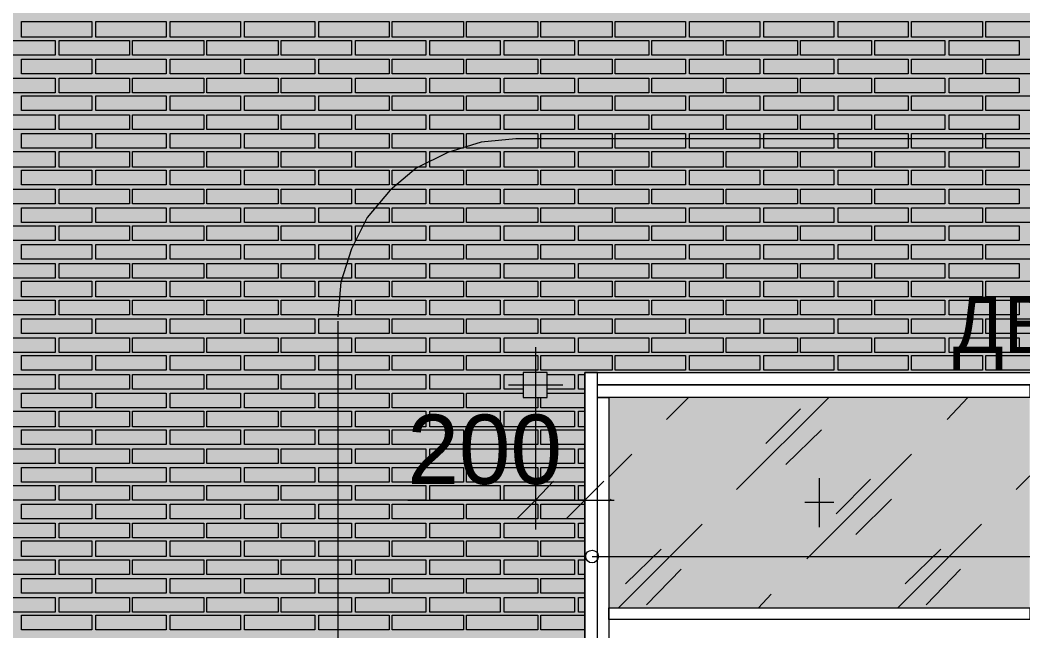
# Model space of a CAD drawing. Header units: millimetres. Extents: x -28928 to 100580, y -22867 to 36490.
# Drawn here: x 67942 to 71995, y -2509 to -40 of the extents above; entities that cross this region are included whole.
import ezdxf

# ---------------------------------------------------------------- set-up
doc = ezdxf.new("R2010")
doc.units = ezdxf.units.MM
doc.layers.add('PDF _Геометрия', color=7, linetype='Continuous', true_color=0x8f8e8d)
doc.layers.add('PDF _Сплошная заливка', color=7, linetype='Continuous', true_color=0xffffff)
doc.layers.add('PDF _Текст', color=7, linetype='Continuous')

msp = doc.modelspace()

# ---------------------------------------------------------------- hatches: boundary and pattern name
at = {"layer": 'PDF _Сплошная заливка', "true_color": 0xdcd6cf, "transparency": 33554559}
msp.add_hatch(color=254, dxfattribs=at).paths.add_polyline_path([(60798.4, -2005.5), (60798.4, -4713.2), (70224.5, -4713.2), (70224.5, -1464), (74070.3, -1464), (74070.3, -4713.2), (82294.9, -4713.2), (82294.9, 9028.4), (55763.7, 9028.4), (55763.7, -4713.2), (56851.1, -4713.2), (56851.1, -1464), (58251.4, -1464), (58251.4, -4713.2), (59499.5, -4713.2), (59499.5, -2005.5)])

# ---------------------------------------------------------------- linework, layer by layer
at = {"layer": 'PDF _Геометрия', "color": 7, "lineweight": 9}
for points in [[(45263, -4679.3), (45263, -4713.2), (29486.4, -4713.2), (45263, -4713.2), (45263, -1464), (47137.2, -1464), (47137.2, -4713.2), (55763.7, -4713.2), (56851.1, -4713.2), (56851.1, -1464), (58251.4, -1464), (58251.4, -4713.2), (59499.5, -4713.2), (59499.5, -2005.5), (60798.4, -2005.5), (60798.4, -4713.2), (70224.5, -4713.2), (70224.5, -1464), (74070.3, -1464), (74070.3, -4713.2), (82294.9, -4713.2), (82316.1, -4713.2), (82316.1, 9028.4)], [(75720.3, -1239.7), (75707.6, -1100.1), (75665.3, -964.7), (75597.6, -837.8), (75508.7, -727.8), (75398.7, -639), (75276.1, -575.5), (75140.7, -533.2), (75001.1, -520.5), (69945.3, -520.5), (69805.7, -533.2), (69670.3, -575.5), (69543.4, -639), (69437.6, -727.8), (69344.5, -837.8), (69281.1, -964.7), (69238.7, -1100.1), (69226.1, -1239.7)], [(69226.1, -1256.6), (69226.1, -4658.2)], [(70025.7, -1362.4), (70025.7, -1662.8), (70025.7, -1980.1), (70025.7, -2098.6)], [(70275.3, -4764), (70275.3, -2441.3), (70275.3, -1540.1), (70275.3, -1464), (70224.5, -1464), (70224.5, -1540.1), (70224.5, -2441.3), (70224.5, -4764), (70275.3, -4764), (70275.3, -2441.3), (70275.3, -1565.5), (70321.8, -1565.5), (70321.8, -2441.3), (70321.8, -4764)], [(69915.7, -1514.7), (70135.7, -1514.7)], [(70554.5, -1654.3), (70643.4, -1565.5)], [(70838, -1937.8), (71210.3, -1565.5)], [(71688.4, -1654.3), (71773, -1565.5)], [(70956.4, -1751.6), (71096.1, -1612)], [(71036.8, -1836.3), (71180.7, -1696.6)], [(70321.8, -1887), (70414.9, -1794)], [(71121.4, -2217), (71544.5, -1794)], [(70224.5, -1874.3), (70224.5, -1980.1), (70224.5, -2098.6)], [(71172.2, -1891.3), (71172.2, -2090.1)], [(71239.9, -2035.1), (71379.5, -1895.5)], [(71967.6, -1937.8), (72022.6, -1882.8)], [(69509.5, -1980.1), (69983.4, -1980.1), (70123, -1980.1)], [(69903, -1980.1), (70343, -1980.1)], [(70321.8, -1984.3), (70330.3, -1975.9)], [(71320.3, -2119.7), (71464.1, -1975.9)], [(71113, -1988.6), (71231.4, -1988.6)], [(70359.9, -2415.9), (70698.4, -2077.4)], [(71489.5, -2415.9), (71828, -2077.4)], [(70389.5, -2318.6), (70533.4, -2179)], [(71519.1, -2318.6), (71663, -2179)], [(70254.1, -2208.6), (74171.8, -2208.6)], [(70474.1, -2403.2), (70613.7, -2259.3)], [(71603.7, -2403.2), (71743.4, -2259.3)], [(70926.8, -2415.9), (70977.6, -2360.9)]]:
    msp.add_lwpolyline(points, dxfattribs=at)
at = {"layer": 'PDF _Геометрия', "lineweight": 9}
for points in [[(68231.8, -110.1), (68092.2, -110.1), (67948.4, -110.1), (67948.4, -46.6), (68092.2, -46.6), (68231.8, -46.6)], [(68532.2, -110.1), (68392.6, -110.1), (68248.7, -110.1), (68248.7, -46.6), (68392.6, -46.6), (68532.2, -46.6)], [(68832.6, -110.1), (68693, -110.1), (68549.1, -110.1), (68549.1, -46.6), (68693, -46.6), (68832.6, -46.6)], [(69133, -110.1), (68989.1, -110.1), (68849.5, -110.1), (68849.5, -46.6), (68989.1, -46.6), (69133, -46.6)], [(69433.4, -110.1), (69289.5, -110.1), (69149.9, -110.1), (69149.9, -46.6), (69289.5, -46.6), (69433.4, -46.6)], [(69733.7, -110.1), (69589.9, -110.1), (69446.1, -110.1), (69446.1, -46.6), (69589.9, -46.6), (69733.7, -46.6)], [(70034.1, -110.1), (69890.3, -110.1), (69746.4, -110.1), (69746.4, -46.6), (69890.3, -46.6), (70034.1, -46.6)], [(70334.5, -110.1), (70190.7, -110.1), (70046.8, -110.1), (70046.8, -46.6), (70190.7, -46.6), (70334.5, -46.6)], [(70630.7, -110.1), (70491.1, -110.1), (70347.2, -110.1), (70347.2, -46.6), (70491.1, -46.6), (70630.7, -46.6)], [(70931.1, -110.1), (70791.4, -110.1), (70647.6, -110.1), (70647.6, -46.6), (70791.4, -46.6), (70931.1, -46.6)], [(71231.4, -110.1), (71087.6, -110.1), (70948, -110.1), (70948, -46.6), (71087.6, -46.6), (71231.4, -46.6)], [(71531.8, -110.1), (71388, -110.1), (71248.4, -110.1), (71248.4, -46.6), (71388, -46.6), (71531.8, -46.6)], [(71832.2, -110.1), (71688.4, -110.1), (71544.5, -110.1), (71544.5, -46.6), (71688.4, -46.6), (71832.2, -46.6)], [(72132.6, -110.1), (71988.7, -110.1), (71844.9, -110.1), (71844.9, -46.6), (71988.7, -46.6), (72132.6, -46.6)], [(68083.7, -122.8), (68083.7, -182), (67800.3, -182), (67800.3, -122.8)], [(68384.1, -122.8), (68384.1, -182), (68100.7, -182), (68100.7, -122.8)], [(68684.5, -122.8), (68684.5, -182), (68396.8, -182), (68396.8, -122.8)], [(68984.9, -122.8), (68984.9, -182), (68697.2, -182), (68697.2, -122.8)], [(69281.1, -122.8), (69281.1, -182), (68997.6, -182), (68997.6, -122.8)], [(69581.4, -122.8), (69581.4, -182), (69298, -182), (69298, -122.8)], [(69881.8, -122.8), (69881.8, -182), (69598.4, -182), (69598.4, -122.8)], [(70182.2, -122.8), (70182.2, -182), (69898.7, -182), (69898.7, -122.8)], [(70482.6, -122.8), (70482.6, -182), (70199.1, -182), (70199.1, -122.8)], [(70783, -122.8), (70783, -182), (70495.3, -182), (70495.3, -122.8)], [(71083.4, -122.8), (71083.4, -182), (70795.7, -182), (70795.7, -122.8)], [(71383.7, -122.8), (71383.7, -182), (71096.1, -182), (71096.1, -122.8)], [(71679.9, -122.8), (71679.9, -182), (71396.4, -182), (71396.4, -122.8)], [(71980.3, -122.8), (71980.3, -182), (71696.8, -182), (71696.8, -122.8)], [(68231.8, -258.2), (68092.2, -258.2), (67948.4, -258.2), (67948.4, -199), (68092.2, -199), (68231.8, -199)], [(68532.2, -258.2), (68392.6, -258.2), (68248.7, -258.2), (68248.7, -199), (68392.6, -199), (68532.2, -199)], [(68832.6, -258.2), (68693, -258.2), (68549.1, -258.2), (68549.1, -199), (68693, -199), (68832.6, -199)], [(69133, -258.2), (68989.1, -258.2), (68849.5, -258.2), (68849.5, -199), (68989.1, -199), (69133, -199)], [(69433.4, -258.2), (69289.5, -258.2), (69149.9, -258.2), (69149.9, -199), (69289.5, -199), (69433.4, -199)], [(69733.7, -258.2), (69589.9, -258.2), (69446.1, -258.2), (69446.1, -199), (69589.9, -199), (69733.7, -199)], [(70034.1, -258.2), (69890.3, -258.2), (69746.4, -258.2), (69746.4, -199), (69890.3, -199), (70034.1, -199)], [(70334.5, -258.2), (70190.7, -258.2), (70046.8, -258.2), (70046.8, -199), (70190.7, -199), (70334.5, -199)], [(70630.7, -258.2), (70491.1, -258.2), (70347.2, -258.2), (70347.2, -199), (70491.1, -199), (70630.7, -199)], [(70931.1, -258.2), (70791.4, -258.2), (70647.6, -258.2), (70647.6, -199), (70791.4, -199), (70931.1, -199)], [(71231.4, -258.2), (71087.6, -258.2), (70948, -258.2), (70948, -199), (71087.6, -199), (71231.4, -199)], [(71531.8, -258.2), (71388, -258.2), (71248.4, -258.2), (71248.4, -199), (71388, -199), (71531.8, -199)], [(71832.2, -258.2), (71688.4, -258.2), (71544.5, -258.2), (71544.5, -199), (71688.4, -199), (71832.2, -199)], [(72132.6, -258.2), (71988.7, -258.2), (71844.9, -258.2), (71844.9, -199), (71988.7, -199), (72132.6, -199)], [(68083.7, -275.1), (68083.7, -334.3), (67800.3, -334.3), (67800.3, -275.1)], [(68384.1, -275.1), (68384.1, -334.3), (68100.7, -334.3), (68100.7, -275.1)], [(68684.5, -275.1), (68684.5, -334.3), (68396.8, -334.3), (68396.8, -275.1)], [(68984.9, -275.1), (68984.9, -334.3), (68697.2, -334.3), (68697.2, -275.1)], [(69281.1, -275.1), (69281.1, -334.3), (68997.6, -334.3), (68997.6, -275.1)], [(69581.4, -275.1), (69581.4, -334.3), (69298, -334.3), (69298, -275.1)], [(69881.8, -275.1), (69881.8, -334.3), (69598.4, -334.3), (69598.4, -275.1)], [(70182.2, -275.1), (70182.2, -334.3), (69898.7, -334.3), (69898.7, -275.1)], [(70482.6, -275.1), (70482.6, -334.3), (70199.1, -334.3), (70199.1, -275.1)], [(70783, -275.1), (70783, -334.3), (70495.3, -334.3), (70495.3, -275.1)], [(71083.4, -275.1), (71083.4, -334.3), (70795.7, -334.3), (70795.7, -275.1)], [(71383.7, -275.1), (71383.7, -334.3), (71096.1, -334.3), (71096.1, -275.1)], [(71679.9, -275.1), (71679.9, -334.3), (71396.4, -334.3), (71396.4, -275.1)], [(71980.3, -275.1), (71980.3, -334.3), (71696.8, -334.3), (71696.8, -275.1)], [(68231.8, -406.3), (68092.2, -406.3), (67948.4, -406.3), (67948.4, -347), (68092.2, -347), (68231.8, -347)], [(68532.2, -406.3), (68392.6, -406.3), (68248.7, -406.3), (68248.7, -347), (68392.6, -347), (68532.2, -347)], [(68832.6, -406.3), (68693, -406.3), (68549.1, -406.3), (68549.1, -347), (68693, -347), (68832.6, -347)], [(69133, -406.3), (68989.1, -406.3), (68849.5, -406.3), (68849.5, -347), (68989.1, -347), (69133, -347)], [(69433.4, -406.3), (69289.5, -406.3), (69149.9, -406.3), (69149.9, -347), (69289.5, -347), (69433.4, -347)], [(69733.7, -406.3), (69589.9, -406.3), (69446.1, -406.3), (69446.1, -347), (69589.9, -347), (69733.7, -347)], [(70034.1, -406.3), (69890.3, -406.3), (69746.4, -406.3), (69746.4, -347), (69890.3, -347), (70034.1, -347)], [(70334.5, -406.3), (70190.7, -406.3), (70046.8, -406.3), (70046.8, -347), (70190.7, -347), (70334.5, -347)], [(70630.7, -406.3), (70491.1, -406.3), (70347.2, -406.3), (70347.2, -347), (70491.1, -347), (70630.7, -347)], [(70931.1, -406.3), (70791.4, -406.3), (70647.6, -406.3), (70647.6, -347), (70791.4, -347), (70931.1, -347)], [(71231.4, -406.3), (71087.6, -406.3), (70948, -406.3), (70948, -347), (71087.6, -347), (71231.4, -347)], [(71531.8, -406.3), (71388, -406.3), (71248.4, -406.3), (71248.4, -347), (71388, -347), (71531.8, -347)], [(71832.2, -406.3), (71688.4, -406.3), (71544.5, -406.3), (71544.5, -347), (71688.4, -347), (71832.2, -347)], [(72132.6, -406.3), (71988.7, -406.3), (71844.9, -406.3), (71844.9, -347), (71988.7, -347), (72132.6, -347)], [(68083.7, -423.2), (68083.7, -482.4), (67800.3, -482.4), (67800.3, -423.2)], [(68384.1, -423.2), (68384.1, -482.4), (68100.7, -482.4), (68100.7, -423.2)], [(68684.5, -423.2), (68684.5, -482.4), (68396.8, -482.4), (68396.8, -423.2)], [(68984.9, -423.2), (68984.9, -482.4), (68697.2, -482.4), (68697.2, -423.2)], [(69281.1, -423.2), (69281.1, -482.4), (68997.6, -482.4), (68997.6, -423.2)], [(69581.4, -423.2), (69581.4, -482.4), (69298, -482.4), (69298, -423.2)], [(69881.8, -423.2), (69881.8, -482.4), (69598.4, -482.4), (69598.4, -423.2)], [(70182.2, -423.2), (70182.2, -482.4), (69898.7, -482.4), (69898.7, -423.2)], [(70482.6, -423.2), (70482.6, -482.4), (70199.1, -482.4), (70199.1, -423.2)], [(70783, -423.2), (70783, -482.4), (70495.3, -482.4), (70495.3, -423.2)], [(71083.4, -423.2), (71083.4, -482.4), (70795.7, -482.4), (70795.7, -423.2)], [(71383.7, -423.2), (71383.7, -482.4), (71096.1, -482.4), (71096.1, -423.2)], [(71679.9, -423.2), (71679.9, -482.4), (71396.4, -482.4), (71396.4, -423.2)], [(71980.3, -423.2), (71980.3, -482.4), (71696.8, -482.4), (71696.8, -423.2)], [(68231.8, -558.6), (68092.2, -558.6), (67948.4, -558.6), (67948.4, -499.3), (68092.2, -499.3), (68231.8, -499.3)], [(68532.2, -558.6), (68392.6, -558.6), (68248.7, -558.6), (68248.7, -499.3), (68392.6, -499.3), (68532.2, -499.3)], [(68832.6, -558.6), (68693, -558.6), (68549.1, -558.6), (68549.1, -499.3), (68693, -499.3), (68832.6, -499.3)], [(69133, -558.6), (68989.1, -558.6), (68849.5, -558.6), (68849.5, -499.3), (68989.1, -499.3), (69133, -499.3)], [(69433.4, -558.6), (69289.5, -558.6), (69149.9, -558.6), (69149.9, -499.3), (69289.5, -499.3), (69433.4, -499.3)], [(69733.7, -558.6), (69589.9, -558.6), (69446.1, -558.6), (69446.1, -499.3), (69589.9, -499.3), (69733.7, -499.3)], [(70034.1, -558.6), (69890.3, -558.6), (69746.4, -558.6), (69746.4, -499.3), (69890.3, -499.3), (70034.1, -499.3)], [(70334.5, -558.6), (70190.7, -558.6), (70046.8, -558.6), (70046.8, -499.3), (70190.7, -499.3), (70334.5, -499.3)], [(70630.7, -558.6), (70491.1, -558.6), (70347.2, -558.6), (70347.2, -499.3), (70491.1, -499.3), (70630.7, -499.3)], [(70931.1, -558.6), (70791.4, -558.6), (70647.6, -558.6), (70647.6, -499.3), (70791.4, -499.3), (70931.1, -499.3)], [(71231.4, -558.6), (71087.6, -558.6), (70948, -558.6), (70948, -499.3), (71087.6, -499.3), (71231.4, -499.3)], [(71531.8, -558.6), (71388, -558.6), (71248.4, -558.6), (71248.4, -499.3), (71388, -499.3), (71531.8, -499.3)], [(71832.2, -558.6), (71688.4, -558.6), (71544.5, -558.6), (71544.5, -499.3), (71688.4, -499.3), (71832.2, -499.3)], [(72132.6, -558.6), (71988.7, -558.6), (71844.9, -558.6), (71844.9, -499.3), (71988.7, -499.3), (72132.6, -499.3)], [(68083.7, -571.3), (68083.7, -634.7), (67800.3, -634.7), (67800.3, -571.3)], [(68384.1, -571.3), (68384.1, -634.7), (68100.7, -634.7), (68100.7, -571.3)], [(68684.5, -571.3), (68684.5, -634.7), (68396.8, -634.7), (68396.8, -571.3)], [(68984.9, -571.3), (68984.9, -634.7), (68697.2, -634.7), (68697.2, -571.3)], [(69281.1, -571.3), (69281.1, -634.7), (68997.6, -634.7), (68997.6, -571.3)], [(69581.4, -571.3), (69581.4, -634.7), (69298, -634.7), (69298, -571.3)], [(69881.8, -571.3), (69881.8, -634.7), (69598.4, -634.7), (69598.4, -571.3)], [(70182.2, -571.3), (70182.2, -634.7), (69898.7, -634.7), (69898.7, -571.3)], [(70482.6, -571.3), (70482.6, -634.7), (70199.1, -634.7), (70199.1, -571.3)], [(70783, -571.3), (70783, -634.7), (70495.3, -634.7), (70495.3, -571.3)], [(71083.4, -571.3), (71083.4, -634.7), (70795.7, -634.7), (70795.7, -571.3)], [(71383.7, -571.3), (71383.7, -634.7), (71096.1, -634.7), (71096.1, -571.3)], [(71679.9, -571.3), (71679.9, -634.7), (71396.4, -634.7), (71396.4, -571.3)], [(71980.3, -571.3), (71980.3, -634.7), (71696.8, -634.7), (71696.8, -571.3)], [(68231.8, -706.6), (68092.2, -706.6), (67948.4, -706.6), (67948.4, -647.4), (68092.2, -647.4), (68231.8, -647.4)], [(68532.2, -706.6), (68392.6, -706.6), (68248.7, -706.6), (68248.7, -647.4), (68392.6, -647.4), (68532.2, -647.4)], [(68832.6, -706.6), (68693, -706.6), (68549.1, -706.6), (68549.1, -647.4), (68693, -647.4), (68832.6, -647.4)], [(69133, -706.6), (68989.1, -706.6), (68849.5, -706.6), (68849.5, -647.4), (68989.1, -647.4), (69133, -647.4)], [(69433.4, -706.6), (69289.5, -706.6), (69149.9, -706.6), (69149.9, -647.4), (69289.5, -647.4), (69433.4, -647.4)], [(69733.7, -706.6), (69589.9, -706.6), (69446.1, -706.6), (69446.1, -647.4), (69589.9, -647.4), (69733.7, -647.4)], [(70034.1, -706.6), (69890.3, -706.6), (69746.4, -706.6), (69746.4, -647.4), (69890.3, -647.4), (70034.1, -647.4)], [(70334.5, -706.6), (70190.7, -706.6), (70046.8, -706.6), (70046.8, -647.4), (70190.7, -647.4), (70334.5, -647.4)], [(70630.7, -706.6), (70491.1, -706.6), (70347.2, -706.6), (70347.2, -647.4), (70491.1, -647.4), (70630.7, -647.4)], [(70931.1, -706.6), (70791.4, -706.6), (70647.6, -706.6), (70647.6, -647.4), (70791.4, -647.4), (70931.1, -647.4)], [(71231.4, -706.6), (71087.6, -706.6), (70948, -706.6), (70948, -647.4), (71087.6, -647.4), (71231.4, -647.4)], [(71531.8, -706.6), (71388, -706.6), (71248.4, -706.6), (71248.4, -647.4), (71388, -647.4), (71531.8, -647.4)], [(71832.2, -706.6), (71688.4, -706.6), (71544.5, -706.6), (71544.5, -647.4), (71688.4, -647.4), (71832.2, -647.4)], [(72132.6, -706.6), (71988.7, -706.6), (71844.9, -706.6), (71844.9, -647.4), (71988.7, -647.4), (72132.6, -647.4)], [(68083.7, -723.6), (68083.7, -782.8), (67800.3, -782.8), (67800.3, -723.6)], [(68384.1, -723.6), (68384.1, -782.8), (68100.7, -782.8), (68100.7, -723.6)], [(68684.5, -723.6), (68684.5, -782.8), (68396.8, -782.8), (68396.8, -723.6)], [(68984.9, -723.6), (68984.9, -782.8), (68697.2, -782.8), (68697.2, -723.6)], [(69281.1, -723.6), (69281.1, -782.8), (68997.6, -782.8), (68997.6, -723.6)], [(69581.4, -723.6), (69581.4, -782.8), (69298, -782.8), (69298, -723.6)], [(69881.8, -723.6), (69881.8, -782.8), (69598.4, -782.8), (69598.4, -723.6)], [(70182.2, -723.6), (70182.2, -782.8), (69898.7, -782.8), (69898.7, -723.6)], [(70482.6, -723.6), (70482.6, -782.8), (70199.1, -782.8), (70199.1, -723.6)], [(70783, -723.6), (70783, -782.8), (70495.3, -782.8), (70495.3, -723.6)], [(71083.4, -723.6), (71083.4, -782.8), (70795.7, -782.8), (70795.7, -723.6)], [(71383.7, -723.6), (71383.7, -782.8), (71096.1, -782.8), (71096.1, -723.6)], [(71679.9, -723.6), (71679.9, -782.8), (71396.4, -782.8), (71396.4, -723.6)], [(71980.3, -723.6), (71980.3, -782.8), (71696.8, -782.8), (71696.8, -723.6)], [(68231.8, -859), (68092.2, -859), (67948.4, -859), (67948.4, -799.7), (68092.2, -799.7), (68231.8, -799.7)], [(68532.2, -859), (68392.6, -859), (68248.7, -859), (68248.7, -799.7), (68392.6, -799.7), (68532.2, -799.7)], [(68832.6, -859), (68693, -859), (68549.1, -859), (68549.1, -799.7), (68693, -799.7), (68832.6, -799.7)], [(69133, -859), (68989.1, -859), (68849.5, -859), (68849.5, -799.7), (68989.1, -799.7), (69133, -799.7)], [(69433.4, -859), (69289.5, -859), (69149.9, -859), (69149.9, -799.7), (69289.5, -799.7), (69433.4, -799.7)], [(69733.7, -859), (69589.9, -859), (69446.1, -859), (69446.1, -799.7), (69589.9, -799.7), (69733.7, -799.7)], [(70034.1, -859), (69890.3, -859), (69746.4, -859), (69746.4, -799.7), (69890.3, -799.7), (70034.1, -799.7)], [(70334.5, -859), (70190.7, -859), (70046.8, -859), (70046.8, -799.7), (70190.7, -799.7), (70334.5, -799.7)], [(70630.7, -859), (70491.1, -859), (70347.2, -859), (70347.2, -799.7), (70491.1, -799.7), (70630.7, -799.7)], [(70931.1, -859), (70791.4, -859), (70647.6, -859), (70647.6, -799.7), (70791.4, -799.7), (70931.1, -799.7)], [(71231.4, -859), (71087.6, -859), (70948, -859), (70948, -799.7), (71087.6, -799.7), (71231.4, -799.7)], [(71531.8, -859), (71388, -859), (71248.4, -859), (71248.4, -799.7), (71388, -799.7), (71531.8, -799.7)], [(71832.2, -859), (71688.4, -859), (71544.5, -859), (71544.5, -799.7), (71688.4, -799.7), (71832.2, -799.7)], [(72132.6, -859), (71988.7, -859), (71844.9, -859), (71844.9, -799.7), (71988.7, -799.7), (72132.6, -799.7)], [(68083.7, -871.6), (68083.7, -930.9), (67800.3, -930.9), (67800.3, -871.6)], [(68384.1, -871.6), (68384.1, -930.9), (68100.7, -930.9), (68100.7, -871.6)], [(68684.5, -871.6), (68684.5, -930.9), (68396.8, -930.9), (68396.8, -871.6)], [(68984.9, -871.6), (68984.9, -930.9), (68697.2, -930.9), (68697.2, -871.6)], [(69281.1, -871.6), (69281.1, -930.9), (68997.6, -930.9), (68997.6, -871.6)], [(69581.4, -871.6), (69581.4, -930.9), (69298, -930.9), (69298, -871.6)], [(69881.8, -871.6), (69881.8, -930.9), (69598.4, -930.9), (69598.4, -871.6)], [(70182.2, -871.6), (70182.2, -930.9), (69898.7, -930.9), (69898.7, -871.6)], [(70482.6, -871.6), (70482.6, -930.9), (70199.1, -930.9), (70199.1, -871.6)], [(70783, -871.6), (70783, -930.9), (70495.3, -930.9), (70495.3, -871.6)], [(71083.4, -871.6), (71083.4, -930.9), (70795.7, -930.9), (70795.7, -871.6)], [(71383.7, -871.6), (71383.7, -930.9), (71096.1, -930.9), (71096.1, -871.6)], [(71679.9, -871.6), (71679.9, -930.9), (71396.4, -930.9), (71396.4, -871.6)], [(71980.3, -871.6), (71980.3, -930.9), (71696.8, -930.9), (71696.8, -871.6)], [(68231.8, -1007), (68092.2, -1007), (67948.4, -1007), (67948.4, -947.8), (68092.2, -947.8), (68231.8, -947.8)], [(68532.2, -1007), (68392.6, -1007), (68248.7, -1007), (68248.7, -947.8), (68392.6, -947.8), (68532.2, -947.8)], [(68832.6, -1007), (68693, -1007), (68549.1, -1007), (68549.1, -947.8), (68693, -947.8), (68832.6, -947.8)], [(69133, -1007), (68989.1, -1007), (68849.5, -1007), (68849.5, -947.8), (68989.1, -947.8), (69133, -947.8)], [(69433.4, -1007), (69289.5, -1007), (69149.9, -1007), (69149.9, -947.8), (69289.5, -947.8), (69433.4, -947.8)], [(69733.7, -1007), (69589.9, -1007), (69446.1, -1007), (69446.1, -947.8), (69589.9, -947.8), (69733.7, -947.8)], [(70034.1, -1007), (69890.3, -1007), (69746.4, -1007), (69746.4, -947.8), (69890.3, -947.8), (70034.1, -947.8)], [(70334.5, -1007), (70190.7, -1007), (70046.8, -1007), (70046.8, -947.8), (70190.7, -947.8), (70334.5, -947.8)], [(70630.7, -1007), (70491.1, -1007), (70347.2, -1007), (70347.2, -947.8), (70491.1, -947.8), (70630.7, -947.8)], [(70931.1, -1007), (70791.4, -1007), (70647.6, -1007), (70647.6, -947.8), (70791.4, -947.8), (70931.1, -947.8)], [(71231.4, -1007), (71087.6, -1007), (70948, -1007), (70948, -947.8), (71087.6, -947.8), (71231.4, -947.8)], [(71531.8, -1007), (71388, -1007), (71248.4, -1007), (71248.4, -947.8), (71388, -947.8), (71531.8, -947.8)], [(71832.2, -1007), (71688.4, -1007), (71544.5, -1007), (71544.5, -947.8), (71688.4, -947.8), (71832.2, -947.8)], [(72132.6, -1007), (71988.7, -1007), (71844.9, -1007), (71844.9, -947.8), (71988.7, -947.8), (72132.6, -947.8)], [(68083.7, -1024), (68083.7, -1083.2), (67800.3, -1083.2), (67800.3, -1024)], [(68384.1, -1024), (68384.1, -1083.2), (68100.7, -1083.2), (68100.7, -1024)], [(68684.5, -1024), (68684.5, -1083.2), (68396.8, -1083.2), (68396.8, -1024)], [(68984.9, -1024), (68984.9, -1083.2), (68697.2, -1083.2), (68697.2, -1024)], [(69281.1, -1024), (69281.1, -1083.2), (68997.6, -1083.2), (68997.6, -1024)], [(69581.4, -1024), (69581.4, -1083.2), (69298, -1083.2), (69298, -1024)], [(69881.8, -1024), (69881.8, -1083.2), (69598.4, -1083.2), (69598.4, -1024)], [(70182.2, -1024), (70182.2, -1083.2), (69898.7, -1083.2), (69898.7, -1024)], [(70482.6, -1024), (70482.6, -1083.2), (70199.1, -1083.2), (70199.1, -1024)], [(70783, -1024), (70783, -1083.2), (70495.3, -1083.2), (70495.3, -1024)], [(71083.4, -1024), (71083.4, -1083.2), (70795.7, -1083.2), (70795.7, -1024)], [(71383.7, -1024), (71383.7, -1083.2), (71096.1, -1083.2), (71096.1, -1024)], [(71679.9, -1024), (71679.9, -1083.2), (71396.4, -1083.2), (71396.4, -1024)], [(71980.3, -1024), (71980.3, -1083.2), (71696.8, -1083.2), (71696.8, -1024)], [(68231.8, -1159.3), (68092.2, -1159.3), (67948.4, -1159.3), (67948.4, -1095.9), (68092.2, -1095.9), (68231.8, -1095.9)], [(68532.2, -1159.3), (68392.6, -1159.3), (68248.7, -1159.3), (68248.7, -1095.9), (68392.6, -1095.9), (68532.2, -1095.9)], [(68832.6, -1159.3), (68693, -1159.3), (68549.1, -1159.3), (68549.1, -1095.9), (68693, -1095.9), (68832.6, -1095.9)], [(69133, -1159.3), (68989.1, -1159.3), (68849.5, -1159.3), (68849.5, -1095.9), (68989.1, -1095.9), (69133, -1095.9)], [(69433.4, -1159.3), (69289.5, -1159.3), (69149.9, -1159.3), (69149.9, -1095.9), (69289.5, -1095.9), (69433.4, -1095.9)], [(69733.7, -1159.3), (69589.9, -1159.3), (69446.1, -1159.3), (69446.1, -1095.9), (69589.9, -1095.9), (69733.7, -1095.9)], [(70034.1, -1159.3), (69890.3, -1159.3), (69746.4, -1159.3), (69746.4, -1095.9), (69890.3, -1095.9), (70034.1, -1095.9)], [(70334.5, -1159.3), (70190.7, -1159.3), (70046.8, -1159.3), (70046.8, -1095.9), (70190.7, -1095.9), (70334.5, -1095.9)], [(70630.7, -1159.3), (70491.1, -1159.3), (70347.2, -1159.3), (70347.2, -1095.9), (70491.1, -1095.9), (70630.7, -1095.9)], [(70931.1, -1159.3), (70791.4, -1159.3), (70647.6, -1159.3), (70647.6, -1095.9), (70791.4, -1095.9), (70931.1, -1095.9)], [(71231.4, -1159.3), (71087.6, -1159.3), (70948, -1159.3), (70948, -1095.9), (71087.6, -1095.9), (71231.4, -1095.9)], [(71531.8, -1159.3), (71388, -1159.3), (71248.4, -1159.3), (71248.4, -1095.9), (71388, -1095.9), (71531.8, -1095.9)], [(71832.2, -1159.3), (71688.4, -1159.3), (71544.5, -1159.3), (71544.5, -1095.9), (71688.4, -1095.9), (71832.2, -1095.9)], [(72132.6, -1159.3), (71988.7, -1159.3), (71844.9, -1159.3), (71844.9, -1095.9), (71988.7, -1095.9), (72132.6, -1095.9)], [(68083.7, -1172), (68083.7, -1231.3), (67800.3, -1231.3), (67800.3, -1172)], [(68384.1, -1172), (68384.1, -1231.3), (68100.7, -1231.3), (68100.7, -1172)], [(68684.5, -1172), (68684.5, -1231.3), (68396.8, -1231.3), (68396.8, -1172)], [(68984.9, -1172), (68984.9, -1231.3), (68697.2, -1231.3), (68697.2, -1172)], [(69281.1, -1172), (69281.1, -1231.3), (68997.6, -1231.3), (68997.6, -1172)], [(69581.4, -1172), (69581.4, -1231.3), (69298, -1231.3), (69298, -1172)], [(69881.8, -1172), (69881.8, -1231.3), (69598.4, -1231.3), (69598.4, -1172)], [(70182.2, -1172), (70182.2, -1231.3), (69898.7, -1231.3), (69898.7, -1172)], [(70482.6, -1172), (70482.6, -1231.3), (70199.1, -1231.3), (70199.1, -1172)], [(70783, -1172), (70783, -1231.3), (70495.3, -1231.3), (70495.3, -1172)], [(71083.4, -1172), (71083.4, -1231.3), (70795.7, -1231.3), (70795.7, -1172)], [(71383.7, -1172), (71383.7, -1231.3), (71096.1, -1231.3), (71096.1, -1172)], [(71679.9, -1172), (71679.9, -1231.3), (71396.4, -1231.3), (71396.4, -1172)], [(71980.3, -1172), (71980.3, -1231.3), (71696.8, -1231.3), (71696.8, -1172)], [(68231.8, -1307.4), (68092.2, -1307.4), (67948.4, -1307.4), (67948.4, -1248.2), (68092.2, -1248.2), (68231.8, -1248.2)], [(68532.2, -1307.4), (68392.6, -1307.4), (68248.7, -1307.4), (68248.7, -1248.2), (68392.6, -1248.2), (68532.2, -1248.2)], [(68832.6, -1307.4), (68693, -1307.4), (68549.1, -1307.4), (68549.1, -1248.2), (68693, -1248.2), (68832.6, -1248.2)], [(69133, -1307.4), (68989.1, -1307.4), (68849.5, -1307.4), (68849.5, -1248.2), (68989.1, -1248.2), (69133, -1248.2)], [(69433.4, -1307.4), (69289.5, -1307.4), (69149.9, -1307.4), (69149.9, -1248.2), (69289.5, -1248.2), (69433.4, -1248.2)], [(69733.7, -1307.4), (69589.9, -1307.4), (69446.1, -1307.4), (69446.1, -1248.2), (69589.9, -1248.2), (69733.7, -1248.2)], [(70034.1, -1307.4), (69890.3, -1307.4), (69746.4, -1307.4), (69746.4, -1248.2), (69890.3, -1248.2), (70034.1, -1248.2)], [(70334.5, -1307.4), (70190.7, -1307.4), (70046.8, -1307.4), (70046.8, -1248.2), (70190.7, -1248.2), (70334.5, -1248.2)], [(70630.7, -1307.4), (70491.1, -1307.4), (70347.2, -1307.4), (70347.2, -1248.2), (70491.1, -1248.2), (70630.7, -1248.2)], [(70931.1, -1307.4), (70791.4, -1307.4), (70647.6, -1307.4), (70647.6, -1248.2), (70791.4, -1248.2), (70931.1, -1248.2)], [(71231.4, -1307.4), (71087.6, -1307.4), (70948, -1307.4), (70948, -1248.2), (71087.6, -1248.2), (71231.4, -1248.2)], [(71531.8, -1307.4), (71388, -1307.4), (71248.4, -1307.4), (71248.4, -1248.2), (71388, -1248.2), (71531.8, -1248.2)], [(71832.2, -1307.4), (71688.4, -1307.4), (71544.5, -1307.4), (71544.5, -1248.2), (71688.4, -1248.2), (71832.2, -1248.2)], [(72132.6, -1307.4), (71988.7, -1307.4), (71844.9, -1307.4), (71844.9, -1248.2), (71988.7, -1248.2), (72132.6, -1248.2)], [(68083.7, -1324.3), (68083.7, -1383.6), (67800.3, -1383.6), (67800.3, -1324.3)], [(68384.1, -1324.3), (68384.1, -1383.6), (68100.7, -1383.6), (68100.7, -1324.3)], [(68684.5, -1324.3), (68684.5, -1383.6), (68396.8, -1383.6), (68396.8, -1324.3)], [(68984.9, -1324.3), (68984.9, -1383.6), (68697.2, -1383.6), (68697.2, -1324.3)], [(69281.1, -1324.3), (69281.1, -1383.6), (68997.6, -1383.6), (68997.6, -1324.3)], [(69581.4, -1324.3), (69581.4, -1383.6), (69298, -1383.6), (69298, -1324.3)], [(69881.8, -1324.3), (69881.8, -1383.6), (69598.4, -1383.6), (69598.4, -1324.3)], [(70182.2, -1324.3), (70182.2, -1383.6), (69898.7, -1383.6), (69898.7, -1324.3)], [(70482.6, -1324.3), (70482.6, -1383.6), (70199.1, -1383.6), (70199.1, -1324.3)], [(70783, -1324.3), (70783, -1383.6), (70495.3, -1383.6), (70495.3, -1324.3)], [(71083.4, -1324.3), (71083.4, -1383.6), (70795.7, -1383.6), (70795.7, -1324.3)], [(71383.7, -1324.3), (71383.7, -1383.6), (71096.1, -1383.6), (71096.1, -1324.3)], [(71679.9, -1324.3), (71679.9, -1383.6), (71396.4, -1383.6), (71396.4, -1324.3)], [(71980.3, -1324.3), (71980.3, -1383.6), (71696.8, -1383.6), (71696.8, -1324.3)], [(68231.8, -1455.5), (68092.2, -1455.5), (67948.4, -1455.5), (67948.4, -1396.3), (68092.2, -1396.3), (68231.8, -1396.3)], [(68532.2, -1455.5), (68392.6, -1455.5), (68248.7, -1455.5), (68248.7, -1396.3), (68392.6, -1396.3), (68532.2, -1396.3)], [(68832.6, -1455.5), (68693, -1455.5), (68549.1, -1455.5), (68549.1, -1396.3), (68693, -1396.3), (68832.6, -1396.3)], [(69133, -1455.5), (68989.1, -1455.5), (68849.5, -1455.5), (68849.5, -1396.3), (68989.1, -1396.3), (69133, -1396.3)], [(69433.4, -1455.5), (69289.5, -1455.5), (69149.9, -1455.5), (69149.9, -1396.3), (69289.5, -1396.3), (69433.4, -1396.3)], [(69733.7, -1455.5), (69589.9, -1455.5), (69446.1, -1455.5), (69446.1, -1396.3), (69589.9, -1396.3), (69733.7, -1396.3)], [(70034.1, -1455.5), (69890.3, -1455.5), (69746.4, -1455.5), (69746.4, -1396.3), (69890.3, -1396.3), (70034.1, -1396.3)], [(70334.5, -1455.5), (70190.7, -1455.5), (70046.8, -1455.5), (70046.8, -1396.3), (70190.7, -1396.3), (70334.5, -1396.3)], [(70630.7, -1455.5), (70491.1, -1455.5), (70347.2, -1455.5), (70347.2, -1396.3), (70491.1, -1396.3), (70630.7, -1396.3)], [(70931.1, -1455.5), (70791.4, -1455.5), (70647.6, -1455.5), (70647.6, -1396.3), (70791.4, -1396.3), (70931.1, -1396.3)], [(71231.4, -1455.5), (71087.6, -1455.5), (70948, -1455.5), (70948, -1396.3), (71087.6, -1396.3), (71231.4, -1396.3)], [(71531.8, -1455.5), (71388, -1455.5), (71248.4, -1455.5), (71248.4, -1396.3), (71388, -1396.3), (71531.8, -1396.3)], [(71832.2, -1455.5), (71688.4, -1455.5), (71544.5, -1455.5), (71544.5, -1396.3), (71688.4, -1396.3), (71832.2, -1396.3)], [(72132.6, -1455.5), (71988.7, -1455.5), (71844.9, -1455.5), (71844.9, -1396.3), (71988.7, -1396.3), (72132.6, -1396.3)], [(68083.7, -1472.4), (68083.7, -1531.6), (67800.3, -1531.6), (67800.3, -1472.4)], [(68384.1, -1472.4), (68384.1, -1531.6), (68100.7, -1531.6), (68100.7, -1472.4)], [(68684.5, -1472.4), (68684.5, -1531.6), (68396.8, -1531.6), (68396.8, -1472.4)], [(68984.9, -1472.4), (68984.9, -1531.6), (68697.2, -1531.6), (68697.2, -1472.4)], [(69281.1, -1472.4), (69281.1, -1531.6), (68997.6, -1531.6), (68997.6, -1472.4)], [(69581.4, -1472.4), (69581.4, -1531.6), (69298, -1531.6), (69298, -1472.4)], [(69881.8, -1472.4), (69881.8, -1531.6), (69598.4, -1531.6), (69598.4, -1472.4)], [(68231.8, -1607.8), (68092.2, -1607.8), (67948.4, -1607.8), (67948.4, -1548.6), (68092.2, -1548.6), (68231.8, -1548.6)], [(68532.2, -1607.8), (68392.6, -1607.8), (68248.7, -1607.8), (68248.7, -1548.6), (68392.6, -1548.6), (68532.2, -1548.6)], [(68832.6, -1607.8), (68693, -1607.8), (68549.1, -1607.8), (68549.1, -1548.6), (68693, -1548.6), (68832.6, -1548.6)], [(69133, -1607.8), (68989.1, -1607.8), (68849.5, -1607.8), (68849.5, -1548.6), (68989.1, -1548.6), (69133, -1548.6)], [(69433.4, -1607.8), (69289.5, -1607.8), (69149.9, -1607.8), (69149.9, -1548.6), (69289.5, -1548.6), (69433.4, -1548.6)], [(69733.7, -1607.8), (69589.9, -1607.8), (69446.1, -1607.8), (69446.1, -1548.6), (69589.9, -1548.6), (69733.7, -1548.6)], [(68083.7, -1620.5), (68083.7, -1684), (67800.3, -1684), (67800.3, -1620.5)], [(68384.1, -1620.5), (68384.1, -1684), (68100.7, -1684), (68100.7, -1620.5)], [(68684.5, -1620.5), (68684.5, -1684), (68396.8, -1684), (68396.8, -1620.5)], [(68984.9, -1620.5), (68984.9, -1684), (68697.2, -1684), (68697.2, -1620.5)], [(69281.1, -1620.5), (69281.1, -1684), (68997.6, -1684), (68997.6, -1620.5)], [(69581.4, -1620.5), (69581.4, -1684), (69298, -1684), (69298, -1620.5)], [(69881.8, -1620.5), (69881.8, -1684), (69598.4, -1684), (69598.4, -1620.5)], [(70182.2, -1620.5), (70182.2, -1684), (69898.7, -1684), (69898.7, -1620.5)], [(68231.8, -1755.9), (68092.2, -1755.9), (67948.4, -1755.9), (67948.4, -1696.6), (68092.2, -1696.6), (68231.8, -1696.6)], [(68532.2, -1755.9), (68392.6, -1755.9), (68248.7, -1755.9), (68248.7, -1696.6), (68392.6, -1696.6), (68532.2, -1696.6)], [(68832.6, -1755.9), (68693, -1755.9), (68549.1, -1755.9), (68549.1, -1696.6), (68693, -1696.6), (68832.6, -1696.6)], [(69133, -1755.9), (68989.1, -1755.9), (68849.5, -1755.9), (68849.5, -1696.6), (68989.1, -1696.6), (69133, -1696.6)], [(69433.4, -1755.9), (69289.5, -1755.9), (69149.9, -1755.9), (69149.9, -1696.6), (69289.5, -1696.6), (69433.4, -1696.6)], [(69733.7, -1755.9), (69589.9, -1755.9), (69446.1, -1755.9), (69446.1, -1696.6), (69589.9, -1696.6), (69733.7, -1696.6)], [(70034.1, -1755.9), (69890.3, -1755.9), (69746.4, -1755.9), (69746.4, -1696.6), (69890.3, -1696.6), (70034.1, -1696.6)], [(68083.7, -1772.8), (68083.7, -1832), (67800.3, -1832), (67800.3, -1772.8)], [(68384.1, -1772.8), (68384.1, -1832), (68100.7, -1832), (68100.7, -1772.8)], [(68684.5, -1772.8), (68684.5, -1832), (68396.8, -1832), (68396.8, -1772.8)], [(68984.9, -1772.8), (68984.9, -1832), (68697.2, -1832), (68697.2, -1772.8)], [(69281.1, -1772.8), (69281.1, -1832), (68997.6, -1832), (68997.6, -1772.8)], [(69581.4, -1772.8), (69581.4, -1832), (69298, -1832), (69298, -1772.8)], [(69881.8, -1772.8), (69881.8, -1832), (69598.4, -1832), (69598.4, -1772.8)], [(70182.2, -1772.8), (70182.2, -1832), (69898.7, -1832), (69898.7, -1772.8)], [(68231.8, -1908.2), (68092.2, -1908.2), (67948.4, -1908.2), (67948.4, -1849), (68092.2, -1849), (68231.8, -1849)], [(68532.2, -1908.2), (68392.6, -1908.2), (68248.7, -1908.2), (68248.7, -1849), (68392.6, -1849), (68532.2, -1849)], [(68832.6, -1908.2), (68693, -1908.2), (68549.1, -1908.2), (68549.1, -1849), (68693, -1849), (68832.6, -1849)], [(69133, -1908.2), (68989.1, -1908.2), (68849.5, -1908.2), (68849.5, -1849), (68989.1, -1849), (69133, -1849)], [(69433.4, -1908.2), (69289.5, -1908.2), (69149.9, -1908.2), (69149.9, -1849), (69289.5, -1849), (69433.4, -1849)], [(69733.7, -1908.2), (69589.9, -1908.2), (69446.1, -1908.2), (69446.1, -1849), (69589.9, -1849), (69733.7, -1849)], [(70034.1, -1908.2), (69890.3, -1908.2), (69746.4, -1908.2), (69746.4, -1849), (69890.3, -1849), (70034.1, -1849)], [(68083.7, -1920.9), (68083.7, -1980.1), (67800.3, -1980.1), (67800.3, -1920.9)], [(68384.1, -1920.9), (68384.1, -1980.1), (68100.7, -1980.1), (68100.7, -1920.9)], [(68684.5, -1920.9), (68684.5, -1980.1), (68396.8, -1980.1), (68396.8, -1920.9)], [(68984.9, -1920.9), (68984.9, -1980.1), (68697.2, -1980.1), (68697.2, -1920.9)], [(69281.1, -1920.9), (69281.1, -1980.1), (68997.6, -1980.1), (68997.6, -1920.9)], [(69581.4, -1920.9), (69581.4, -1980.1), (69298, -1980.1), (69298, -1920.9)], [(69881.8, -1920.9), (69881.8, -1980.1), (69598.4, -1980.1), (69598.4, -1920.9)], [(70182.2, -1920.9), (70182.2, -1980.1), (69898.7, -1980.1), (69898.7, -1920.9)], [(68231.8, -2056.3), (68092.2, -2056.3), (67948.4, -2056.3), (67948.4, -1997), (68092.2, -1997), (68231.8, -1997)], [(68532.2, -2056.3), (68392.6, -2056.3), (68248.7, -2056.3), (68248.7, -1997), (68392.6, -1997), (68532.2, -1997)], [(68832.6, -2056.3), (68693, -2056.3), (68549.1, -2056.3), (68549.1, -1997), (68693, -1997), (68832.6, -1997)], [(69133, -2056.3), (68989.1, -2056.3), (68849.5, -2056.3), (68849.5, -1997), (68989.1, -1997), (69133, -1997)], [(69433.4, -2056.3), (69289.5, -2056.3), (69149.9, -2056.3), (69149.9, -1997), (69289.5, -1997), (69433.4, -1997)], [(69733.7, -2056.3), (69589.9, -2056.3), (69446.1, -2056.3), (69446.1, -1997), (69589.9, -1997), (69733.7, -1997)], [(70034.1, -2056.3), (69890.3, -2056.3), (69746.4, -2056.3), (69746.4, -1997), (69890.3, -1997), (70034.1, -1997)], [(68083.7, -2073.2), (68083.7, -2132.4), (67800.3, -2132.4), (67800.3, -2073.2)], [(68384.1, -2073.2), (68384.1, -2132.4), (68100.7, -2132.4), (68100.7, -2073.2)], [(68684.5, -2073.2), (68684.5, -2132.4), (68396.8, -2132.4), (68396.8, -2073.2)], [(68984.9, -2073.2), (68984.9, -2132.4), (68697.2, -2132.4), (68697.2, -2073.2)], [(69281.1, -2073.2), (69281.1, -2132.4), (68997.6, -2132.4), (68997.6, -2073.2)], [(69581.4, -2073.2), (69581.4, -2132.4), (69298, -2132.4), (69298, -2073.2)], [(69881.8, -2073.2), (69881.8, -2132.4), (69598.4, -2132.4), (69598.4, -2073.2)], [(70182.2, -2073.2), (70182.2, -2132.4), (69898.7, -2132.4), (69898.7, -2073.2)], [(68231.8, -2208.6), (68092.2, -2208.6), (67948.4, -2208.6), (67948.4, -2145.1), (68092.2, -2145.1), (68231.8, -2145.1)], [(68532.2, -2208.6), (68392.6, -2208.6), (68248.7, -2208.6), (68248.7, -2145.1), (68392.6, -2145.1), (68532.2, -2145.1)], [(68832.6, -2208.6), (68693, -2208.6), (68549.1, -2208.6), (68549.1, -2145.1), (68693, -2145.1), (68832.6, -2145.1)], [(69133, -2208.6), (68989.1, -2208.6), (68849.5, -2208.6), (68849.5, -2145.1), (68989.1, -2145.1), (69133, -2145.1)], [(69433.4, -2208.6), (69289.5, -2208.6), (69149.9, -2208.6), (69149.9, -2145.1), (69289.5, -2145.1), (69433.4, -2145.1)], [(69733.7, -2208.6), (69589.9, -2208.6), (69446.1, -2208.6), (69446.1, -2145.1), (69589.9, -2145.1), (69733.7, -2145.1)], [(70034.1, -2208.6), (69890.3, -2208.6), (69746.4, -2208.6), (69746.4, -2145.1), (69890.3, -2145.1), (70034.1, -2145.1)], [(68083.7, -2221.3), (68083.7, -2280.5), (67800.3, -2280.5), (67800.3, -2221.3)], [(68384.1, -2221.3), (68384.1, -2280.5), (68100.7, -2280.5), (68100.7, -2221.3)], [(68684.5, -2221.3), (68684.5, -2280.5), (68396.8, -2280.5), (68396.8, -2221.3)], [(68984.9, -2221.3), (68984.9, -2280.5), (68697.2, -2280.5), (68697.2, -2221.3)], [(69281.1, -2221.3), (69281.1, -2280.5), (68997.6, -2280.5), (68997.6, -2221.3)], [(69581.4, -2221.3), (69581.4, -2280.5), (69298, -2280.5), (69298, -2221.3)], [(69881.8, -2221.3), (69881.8, -2280.5), (69598.4, -2280.5), (69598.4, -2221.3)], [(70182.2, -2221.3), (70182.2, -2280.5), (69898.7, -2280.5), (69898.7, -2221.3)], [(68231.8, -2356.6), (68092.2, -2356.6), (67948.4, -2356.6), (67948.4, -2297.4), (68092.2, -2297.4), (68231.8, -2297.4)], [(68532.2, -2356.6), (68392.6, -2356.6), (68248.7, -2356.6), (68248.7, -2297.4), (68392.6, -2297.4), (68532.2, -2297.4)], [(68832.6, -2356.6), (68693, -2356.6), (68549.1, -2356.6), (68549.1, -2297.4), (68693, -2297.4), (68832.6, -2297.4)], [(69133, -2356.6), (68989.1, -2356.6), (68849.5, -2356.6), (68849.5, -2297.4), (68989.1, -2297.4), (69133, -2297.4)], [(69433.4, -2356.6), (69289.5, -2356.6), (69149.9, -2356.6), (69149.9, -2297.4), (69289.5, -2297.4), (69433.4, -2297.4)], [(69733.7, -2356.6), (69589.9, -2356.6), (69446.1, -2356.6), (69446.1, -2297.4), (69589.9, -2297.4), (69733.7, -2297.4)], [(70034.1, -2356.6), (69890.3, -2356.6), (69746.4, -2356.6), (69746.4, -2297.4), (69890.3, -2297.4), (70034.1, -2297.4)], [(68083.7, -2373.6), (68083.7, -2432.8), (67800.3, -2432.8), (67800.3, -2373.6)], [(68384.1, -2373.6), (68384.1, -2432.8), (68100.7, -2432.8), (68100.7, -2373.6)], [(68684.5, -2373.6), (68684.5, -2432.8), (68396.8, -2432.8), (68396.8, -2373.6)], [(68984.9, -2373.6), (68984.9, -2432.8), (68697.2, -2432.8), (68697.2, -2373.6)], [(69281.1, -2373.6), (69281.1, -2432.8), (68997.6, -2432.8), (68997.6, -2373.6)], [(69581.4, -2373.6), (69581.4, -2432.8), (69298, -2432.8), (69298, -2373.6)], [(69881.8, -2373.6), (69881.8, -2432.8), (69598.4, -2432.8), (69598.4, -2373.6)], [(70182.2, -2373.6), (70182.2, -2432.8), (69898.7, -2432.8), (69898.7, -2373.6)], [(68231.8, -2504.7), (68092.2, -2504.7), (67948.4, -2504.7), (67948.4, -2445.5), (68092.2, -2445.5), (68231.8, -2445.5)], [(68532.2, -2504.7), (68392.6, -2504.7), (68248.7, -2504.7), (68248.7, -2445.5), (68392.6, -2445.5), (68532.2, -2445.5)], [(68832.6, -2504.7), (68693, -2504.7), (68549.1, -2504.7), (68549.1, -2445.5), (68693, -2445.5), (68832.6, -2445.5)], [(69133, -2504.7), (68989.1, -2504.7), (68849.5, -2504.7), (68849.5, -2445.5), (68989.1, -2445.5), (69133, -2445.5)], [(69433.4, -2504.7), (69289.5, -2504.7), (69149.9, -2504.7), (69149.9, -2445.5), (69289.5, -2445.5), (69433.4, -2445.5)], [(69733.7, -2504.7), (69589.9, -2504.7), (69446.1, -2504.7), (69446.1, -2445.5), (69589.9, -2445.5), (69733.7, -2445.5)], [(70034.1, -2504.7), (69890.3, -2504.7), (69746.4, -2504.7), (69746.4, -2445.5), (69890.3, -2445.5), (70034.1, -2445.5)]]:
    msp.add_lwpolyline(points, close=True, dxfattribs=at)
for points in [[(69974.9, -1531.6), (69898.7, -1531.6), (69898.7, -1472.4), (69974.9, -1472.4)], [(70072.2, -1472.4), (70182.2, -1472.4), (70182.2, -1531.6), (70072.2, -1531.6)], [(70224.5, -1531.6), (70199.1, -1531.6), (70199.1, -1472.4), (70224.5, -1472.4)], [(70034.1, -1565.5), (70034.1, -1607.8), (69890.3, -1607.8), (69746.4, -1607.8), (69746.4, -1548.6), (69890.3, -1548.6), (69974.9, -1548.6)], [(70224.5, -1607.8), (70190.7, -1607.8), (70046.8, -1607.8), (70046.8, -1565.5)], [(70072.2, -1548.6), (70190.7, -1548.6), (70224.5, -1548.6)], [(70224.5, -1684), (70199.1, -1684), (70199.1, -1620.5), (70224.5, -1620.5)], [(70224.5, -1755.9), (70190.7, -1755.9), (70046.8, -1755.9), (70046.8, -1696.6), (70190.7, -1696.6), (70224.5, -1696.6)], [(70224.5, -1832), (70199.1, -1832), (70199.1, -1772.8), (70224.5, -1772.8)], [(70224.5, -1908.2), (70190.7, -1908.2), (70046.8, -1908.2), (70046.8, -1849), (70190.7, -1849), (70224.5, -1849)], [(70224.5, -1980.1), (70199.1, -1980.1), (70199.1, -1920.9), (70224.5, -1920.9)], [(70224.5, -2056.3), (70190.7, -2056.3), (70046.8, -2056.3), (70046.8, -1997), (70190.7, -1997), (70224.5, -1997)], [(70224.5, -2132.4), (70199.1, -2132.4), (70199.1, -2073.2), (70224.5, -2073.2)], [(70224.5, -2208.6), (70190.7, -2208.6), (70046.8, -2208.6), (70046.8, -2145.1), (70190.7, -2145.1), (70224.5, -2145.1)], [(70224.5, -2280.5), (70199.1, -2280.5), (70199.1, -2221.3), (70224.5, -2221.3)], [(70224.5, -2356.6), (70190.7, -2356.6), (70046.8, -2356.6), (70046.8, -2297.4), (70190.7, -2297.4), (70224.5, -2297.4)], [(70224.5, -2432.8), (70199.1, -2432.8), (70199.1, -2373.6), (70224.5, -2373.6)], [(70224.5, -2504.7), (70190.7, -2504.7), (70046.8, -2504.7), (70046.8, -2445.5), (70190.7, -2445.5), (70224.5, -2445.5)]]:
    msp.add_lwpolyline(points, dxfattribs=at)
at = {"layer": 'PDF _Геометрия', "color": 7, "lineweight": 9}
for points in [[(70072.2, -1464), (69974.9, -1464), (69974.9, -1565.5), (70072.2, -1565.5)], [(70275.3, -1464), (70300.7, -1464), (72048, -1464), (73998.4, -1464), (74019.5, -1464), (74019.5, -1514.7), (73998.4, -1514.7), (72048, -1514.7), (70300.7, -1514.7), (70275.3, -1514.7)], [(72022.6, -1565.5), (70300.7, -1565.5), (70275.3, -1565.5), (70275.3, -1514.7), (70300.7, -1514.7), (72022.6, -1514.7)], [(72022.6, -2462.4), (70321.8, -2462.4), (70321.8, -2415.9), (72022.6, -2415.9)]]:
    msp.add_lwpolyline(points, close=True, dxfattribs=at)
at = {"layer": 'PDF _Геометрия', "color": 7, "lineweight": 18}
for points in [[(70097.6, -1904), (70025.7, -1980.1), (69949.5, -2056.3)], [(70300.7, -1904), (70224.5, -1980.1), (70148.4, -2056.3)]]:
    msp.add_lwpolyline(points, dxfattribs=at)
at = {"layer": 'PDF _Геометрия', "color": 7, "lineweight": 9}
for points in [[(70228.7, -2208.6), (70228.7, -2191.6), (70237.2, -2183.2), (70254.1, -2183.2)], [(70228.7, -2208.6), (70228.7, -2191.6), (70237.2, -2183.2), (70254.1, -2183.2)], [(70254.1, -2183.2), (70266.8, -2183.2), (70279.5, -2191.6), (70279.5, -2208.6)], [(70254.1, -2183.2), (70266.8, -2183.2), (70279.5, -2191.6), (70279.5, -2208.6)], [(70254.1, -2234), (70237.2, -2234), (70228.7, -2221.3), (70228.7, -2208.6)], [(70254.1, -2234), (70237.2, -2234), (70228.7, -2221.3), (70228.7, -2208.6)], [(70279.5, -2208.6), (70279.5, -2221.3), (70266.8, -2234), (70254.1, -2234)], [(70279.5, -2208.6), (70279.5, -2221.3), (70266.8, -2234), (70254.1, -2234)]]:
    msp.add_open_spline(points, degree=3, dxfattribs=at)
at = {"layer": 'PDF _Сплошная заливка', "color": 9, "lineweight": 9, "true_color": 0xc7c7c7, "transparency": 33554559}
msp.add_solid([(69974.9, -1464), (69974.9, -1565.5), (70072.2, -1464), (70072.2, -1565.5)], dxfattribs=at)
at = {"layer": 'PDF _Сплошная заливка', "lineweight": 9, "transparency": 33554559}
msp.add_solid([(70321.8, -1565.5), (70321.8, -2415.9), (72022.6, -1565.5), (72022.6, -2415.9)], dxfattribs=at)

# ---------------------------------------------------------------- texts
at = {"layer": 'PDF _Текст', "attachment_point": 4, "style": ''}
for s, insert, char_height in [('ДВН-6', (71711.5, -1305), 227.71), ('200', (69507.3, -1777), 280.13)]:
    msp.add_mtext(s, dxfattribs=dict(at, insert=insert, char_height=char_height))

doc.saveas('drawing.dxf')
